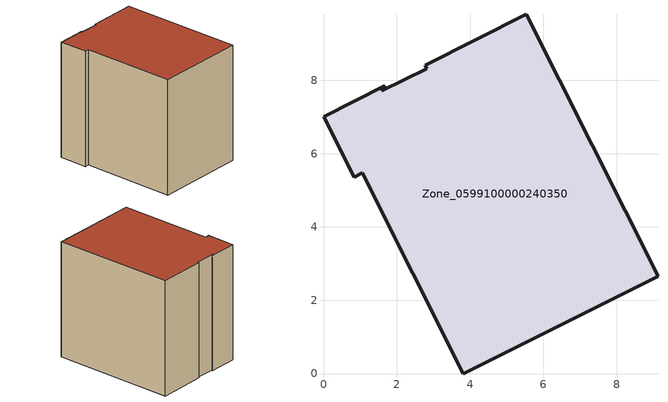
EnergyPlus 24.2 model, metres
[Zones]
Zone_0599100000240350
 floor ground (C_G): 3.82,0 1.06,5.48 0.84,5.35 0,7.01 1.67,7.85 1.59,7.72 2.82,8.32 2.77,8.41 5.53,9.8 9.13,2.66 z2.76
 wall outside (C_F): 1.06,5.48 3.82,0 9.13,2.66 5.53,9.8 2.77,8.41 2.82,8.32 1.59,7.72 1.67,7.85 0,7.01 0.84,5.35 1.06,5.48 z2.76:10.37
 roof outside (C_R): 1.67,7.85 0,7.01 0.84,5.35 1.06,5.48 3.82,0 9.13,2.66 5.53,9.8 2.77,8.41 2.82,8.32 1.59,7.72 z10.37
[BUILDING]
Pand.0599100000240350: North Axis=0; Terrain=City; Loads Convergence Tolerance Value=0.04; Temperature Convergence Tolerance Value=0.4; Solar Distribution=FullExterior; Maximum Number of Warmup Days=25; Minimum Number of Warmup Days=1
[Site:Location]
Rotterdam.The.Hague.AP_ZH_NLD Design_Conditions: Latitude=51.96; Longitude=4.45; Time Zone=1; Elevation=-4.5
[SITE:GROUNDTEMPERATURE:BUILDINGSURFACE]
18, 18, 18, 18, 18, 18, 18, 18, 18, 18, 18, 18
[MATERIAL] Thermal Absorptance=0.9; Solar Absorptance=0.7; Visible Absorptance=0.7
Name | Roughness | Thickness | Conductivity | Density | Specific Heat
G.TC.1946 | MediumSmooth | 0.15 | 1 | 540 | 1210
F.TC.1946 | Rough | 0.3 | 0.857143 | 1920 | 840
R.TC.1946 | MediumRough | 0.2 | 0.909091 | 1500 | 1000
[CONSTRUCTION]
C_G: G.TC.1946
C_F: F.TC.1946
C_R: R.TC.1946
[ZONE]
Zone_0599100000240350: Type=1; Multiplier=1; Ceiling Height=Autocalculate; Volume=Autocalculate; Floor Area=autocalculate; Part of Total Floor Area=Yes
[ZONEINFILTRATION:DESIGNFLOWRATE]
Infil_Zone_0599100000240350: Zone or ZoneList or Space or SpaceList=Zone_0599100000240350; Schedule=AlwaysOn; Design Flow Rate Calculation Method=Flow/Area; Flow Rate per Floor Area=0.003; Constant Term Coefficient=1; Temperature Term Coefficient=0; Velocity Term Coefficient=0; Velocity Squared Term Coefficient=0
[HVACTEMPLATE:ZONE:IDEALLOADSAIRSYSTEM]
Zone_0599100000240350: Maximum Heating Supply Air Temperature=50; Minimum Cooling Supply Air Temperature=13; Maximum Heating Supply Air Humidity Ratio=0.0156; Minimum Cooling Supply Air Humidity Ratio=0.0077; Heating Limit=NoLimit; Cooling Limit=NoLimit; Dehumidification Control Type=ConstantSensibleHeatRatio; Cooling Sensible Heat Ratio=0.7; Dehumidification Setpoint=60; Humidification Control Type=None; Humidification Setpoint=30; Outdoor Air Method=None; Outdoor Air Flow Rate per Person=0.00944; Outdoor Air Flow Rate per Zone Floor Area=0; Outdoor Air Flow Rate per Zone=0; Demand Controlled Ventilation Type=None; Outdoor Air Economizer Type=NoEconomizer; Heat Recovery Type=None; Sensible Heat Recovery Effectiveness=0.7; Latent Heat Recovery Effectiveness=0.65
[ZONECONTROL:THERMOSTAT]
ThermostatControl_Zone_0599100000240350: Zone or ZoneList=Zone_0599100000240350; Control Type Schedule=DualSetpointControlType; Control 1=Thermostat_Zone_0599100000240350; Temperature Difference Between Cutout And Setpoint=0
[THERMOSTATSETPOINT:DUALSETPOINT]
Thermostat_Zone_0599100000240350: Heating Setpoint Temperature Schedule=HeatingSetpoint_Zone_0599100000240350; Cooling Setpoint Temperature Schedule=CoolingSetpoint_Zone_0599100000240350
[SCHEDULE:COMPACT]
HeatingSetpoint_Zone_0599100000240350: Through: 12/31, For: AllDays, Until: 24:00, 21
CoolingSetpoint_Zone_0599100000240350: Through: 12/31, For: AllDays, Until: 24:00, 24
DualSetpointControlType: Through: 12/31, For: AllDays, Until: 24:00, 4
AlwaysOn: Through: 12/31, For: AllDays, Until: 24:00, 1
